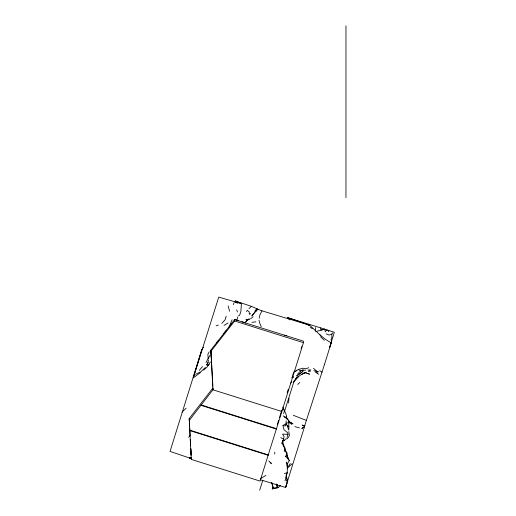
<?xml version="1.0" encoding="UTF-8"?>
<svg xmlns="http://www.w3.org/2000/svg" width="516" height="516" viewBox="0 0 516 516"><rect width="100%" height="100%" fill="white"/><g stroke="black" fill="none" stroke-linecap="round" stroke-linejoin="round"><path stroke-width="0.77" d="M237.605 303.273L235.109 301.931L235.49 301.002L241.398 303.679L240.856 311.761L239.527 315.424L238.463 315.844M260.586 479.809L285.658 487.517C287.38 483.595 287.567 479.216 286.096 475.159L287.251 472.669L287.425 463.742L289.308 460.601L287.354 456.641M283.194 415.78L288.805 420.617L288.857 430.138L286.509 424.036L287.335 422.398M211.031 350.59L211.315 357.749L210.902 350.074L234.645 319.552L303.44 341.147L303.44 342.676L260.051 481.086L191.255 459.395L189.204 418.547L212.94 387.974M289.308 460.601L288.173 458.918L286.877 452.861L284.716 451.113L284.897 447.965L282.955 443.715M315.347 331.02L315.56 327.537M288.573 402.964L288.973 398.352M302.821 371.468L296.726 375.925L302.821 371.468L302.982 370.172L305.536 370.159M255.485 311.645L256.504 308.665L256.168 309.923L254.975 311.077L255.485 311.645L251.814 315.979L253.485 313.651M200.337 372.662L193.268 377.854L201.859 349.474L203.523 347.165M285.032 480.867L287.251 472.669L284.335 473.591M259.18 318.243L259.961 314.799L262.031 310.845L309.587 325.19C316.605 331.356 322.694 338.567 331.24 342.747L324.525 364.315M236.902 320.301L237.734 316.876M282.665 440.451L281.891 443.547L282.865 440.999L282.665 440.451L284.348 440.664L285.38 439.077L287.38 438.645L289.45 435.601L288.831 431.628M304.692 425.687L304.479 426.319L302.124 425.087L304.692 425.687L304.511 426.403L304.795 425.668L304.511 426.674L301.77 428.512L304.563 426.59L285.729 486.885L287.019 483.253M288.173 458.918L285.722 456.596L286.877 452.861L285.174 449.946L284.897 447.965L283.542 446.553L283.078 444.547L282.865 440.999L284.348 440.664L283.445 439.045L284.123 436.659L282.536 434.117L287.999 434.337L287.025 437.316M304.479 426.319L324.493 364.406M226.189 316.14L225.092 319.817L221.828 323.39M201.859 349.474L170.041 451.403L189.52 457.989L190.914 457.705M280.472 414.425L281.749 410.297L281.749 411.452L212.921 389.799M331.24 342.747L329.582 347.629L334.368 332.278L324.874 329.227L315.998 331.491M287.148 392.811L288.315 389.103M292.824 374.81L293.507 372.649M301.125 348.5L301.75 346.513M259.683 490.2L262.825 480.241M284.561 411.31L294.223 380.673M277.298 424.436L277.698 423.172M277.898 422.54L278.588 420.366M279.427 417.734L280.265 415.103M286.083 420.824L286.225 423.552L285.4 425.971L282.936 425.526L283.974 429.667L287.664 432.769L287.999 434.337M193.268 377.854L218.758 297.113L241.398 303.679M283.626 413.561L284.316 411.607L284.135 410.052L282.852 407.253M232.103 319.726L229.104 326.957M284.716 451.113L285.174 449.946M233.316 304.646L234.103 302.686M210.425 361.948L208.019 365.56L206.761 364.896L208.696 360.355M290.753 383.272L291.553 381.395M206.019 362.438L209.96 355.46M273.906 487.781L272.203 489.007L273.074 487.285M209.225 351.822L207.89 354.208L208.2 359.084M206.761 364.896L208.245 362.393M218.526 340.334L216.365 343.088M290.321 463.51L287.186 468.328L292.146 463.774M223.821 333.62L226.395 330.188M254.065 313.122L256.342 309.916M231.181 324.042L229.478 326.222M277.563 484.659L276.602 485.995L277.995 487.685L280.588 485.44M256.039 311.535L257.839 309.129L251.44 306.362L235.49 301.002M326.125 333.813L329.111 335.065L331.872 334.02L332.71 332.91M209.18 364.212L206.652 367.547L203.568 370.088M212.953 388.226L212.953 389.761L210.902 351.312L234.645 320.991L234.645 319.552L238.308 320.617M189.204 420.514L212.869 389.864M296.842 377.596L294.933 380.021L297.693 377.19M327.06 329.924L325.203 331.711L324.861 329.247M246.435 311.548L247.396 310.348L249.37 312.025M235.109 301.931L235.806 301.073M199.273 370.443L202.517 366.521M188.643 437.258L189.985 435.639M293.185 382.504L298.68 376.377L297.48 377.19M245.9 321.481L247.596 319.598L249.112 319.056L245.9 321.481L246.816 320.578L245.971 319.346L247.596 319.598L249.809 319.017M297.584 374.126L300.544 371.004L303.002 369.862M251.44 306.362L248.996 308.613M182.032 412.142L186.153 408.143M205.4 367.418L200.737 371.901L195.48 374.326M297.751 384.407L299.783 382.472M301.428 374.487L306.162 372.288L301.428 374.487L295.481 378.673L297.023 377.493M250.544 318.824L253.195 316.695M285.722 456.596L287.277 455.435M272.203 489.007L273.416 488.097M282.142 409.762L283.432 408.949M308.807 367.676L305.962 368.817L303.066 368.211L298.409 369.417L295.371 371.275L294.094 371.333M282.936 425.526L286.225 423.552M260.567 478.596L265.946 475.365M224.034 325.37L228.085 323.003M286.554 480.751L287.825 480.028M293.991 371.965L296.784 370.623M302.982 370.172L300.544 371.004L298.409 369.417M216.101 325.815L218.345 325.074M189.52 457.989L191.668 457.589M276.189 483.943L277.995 487.685L273.203 488.381L271.7 482.434M291.521 377.796L293.694 377.248L292.385 375.693M324.887 329.227L320.823 329.956L320.662 327.879L287.599 317.617L289.766 319.926M303.492 373.132L305.04 372.797L309.587 374.145L307.117 373.332M308.116 325.215L309.703 324.983M273.203 488.381L277.995 487.685M251.956 322.332L255.859 321.803M310.561 371.191L308.329 371.455L310.819 369.869L307.988 370.049M245.855 323.01L242.036 321.791M284.368 416.98L286.496 417.102M286.825 335.91L284.522 335.2M257.839 309.129L257.471 309.09L262.031 310.845M313.928 370.675L318.682 371.791M189.656 458.06L191.733 458.601M320.662 327.879L324.719 329.092M294.868 426.603L299.364 427.925M234.645 320.991L303.44 342.676M201.079 404.925L276.324 428.641M201.079 405.357L276.324 429.073M189.72 430.125L268.191 454.867M189.72 430.557L268.191 455.293M189.585 458.079L191.591 458.718M309.587 325.19L287.599 317.617M293.314 415.303L306.246 420.359M287.148 425.558L288.947 426.435M280.781 437.632L283.445 439.045M289.005 421.604L292.959 423.907L288.502 421.14M315.031 371.868L318.72 374.3M310.232 327.228L312.38 328.737M319.765 370.623L322.048 372.236M250.466 313.928L249.112 312.786L249.505 314.45M313.509 368.308L316.753 371.23L317.392 373.294M320.81 337.109L324.358 340.321M288.915 421.888L291.733 424.436M286.496 417.67L288.167 419.276M268.81 460.936L271.293 463.729L270.745 462.226M319.733 334.549L321.068 336.387M287.425 463.742L286.199 461.936L287.296 467.361M328.002 330.24L328.86 331.769M284.135 410.052L285.954 413.961L286.773 417.051M285.909 476.81L287.096 479.48M261.244 326.731L259.451 322.468L259.038 320.172M236.67 309.755L237.457 311.993M288.612 421.72L289.076 423.088L288.805 420.617M273.183 487.381L271.7 482.402M331.536 341.392L331.04 339.728L331.898 337.154L331.872 334.02M228.13 305.904L229.588 311.258M282.994 444.424L283.542 446.553M211.347 358.298L211.824 367.147M211.863 367.837L212.321 376.474M212.392 377.731L212.837 386.097M190.662 445.888L190.314 439.355M189.204 418.547L189.617 426.319M189.714 428.028L190.133 435.91M211.36 358.536L211.405 359.394M274.751 452.203L274.751 454.119M345.959 25.8L345.959 197.634M210.902 350.074L210.902 351.312M191.255 457.447L191.255 459.395M191.152 455.093L190.81 448.746L191.152 455.093"/></g></svg>
